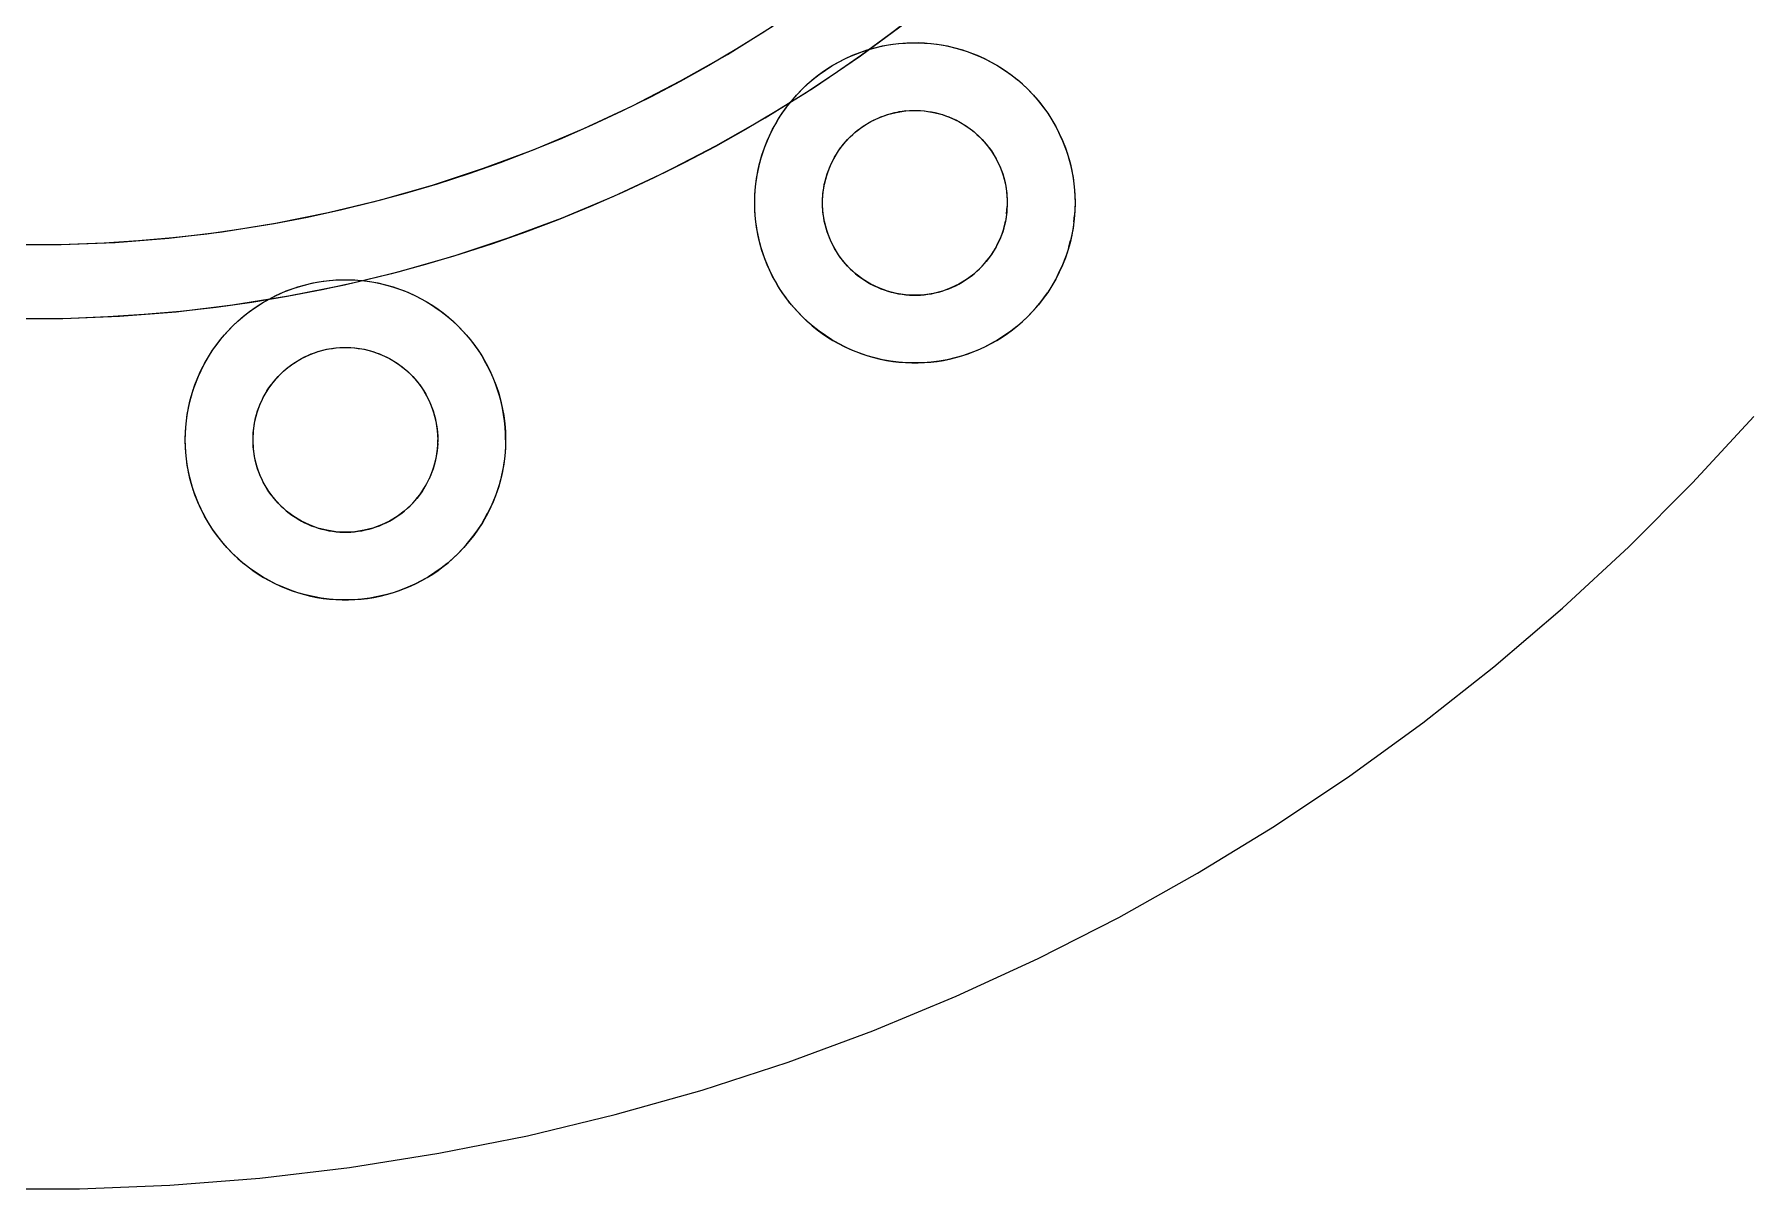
# Model space of a CAD drawing. Header units: millimetres. Extents: x -66 to 216, y -204 to 56.
# Drawn here: x 0 to 41.77, y -55.99 to -27.87 of the extents above; entities that cross this region are included whole.
import ezdxf

# ---------------------------------------------------------------- set-up
doc = ezdxf.new("R2010")
doc.units = ezdxf.units.MM
doc.layers.add('TOP_XY', color=7, linetype='Continuous')

msp = doc.modelspace()

# ---------------------------------------------------------------- linework, layer by layer
for centre, radius in [((0, 0), 34.8), ((0, 0), 33), ((21.445, -31.975), 3.9), ((21.445, -31.975), 2.25), ((7.576, -37.747), 3.9), ((7.576, -37.747), 2.25)]:
    msp.add_circle(centre, radius)
at = {"layer": 'TOP_XY'}
for p, q in [((16.877, -28.358), (17.991, -27.664)), ((20.118, -28.396), (21.231, -27.574)), ((15.737, -29.006), (16.877, -28.358)), ((18.973, -29.173), (20.118, -28.396)), ((19.863, -28.41), (20.006, -28.35)), ((20.006, -28.35), (20.151, -28.295)), ((20.151, -28.295), (20.299, -28.247)), ((20.299, -28.247), (20.448, -28.204)), ((20.448, -28.204), (20.598, -28.168)), ((20.598, -28.168), (20.75, -28.137)), ((20.75, -28.137), (20.904, -28.112)), ((20.904, -28.112), (21.057, -28.094)), ((21.057, -28.094), (21.212, -28.082)), ((21.212, -28.082), (21.367, -28.075)), ((21.367, -28.075), (21.522, -28.075)), ((21.677, -28.082), (21.522, -28.075)), ((21.677, -28.082), (21.832, -28.094)), ((21.832, -28.094), (21.986, -28.112)), ((21.986, -28.112), (22.139, -28.137)), ((22.139, -28.137), (22.291, -28.168)), ((22.291, -28.168), (22.441, -28.204)), ((22.441, -28.204), (22.591, -28.247)), ((22.591, -28.247), (22.738, -28.295)), ((22.738, -28.295), (22.883, -28.35)), ((22.883, -28.35), (23.026, -28.41)), ((19.065, -28.885), (19.19, -28.792)), ((19.19, -28.792), (19.318, -28.705)), ((19.318, -28.705), (19.45, -28.623)), ((19.45, -28.623), (19.585, -28.547)), ((19.585, -28.547), (19.723, -28.475)), ((19.723, -28.475), (19.863, -28.41)), ((23.026, -28.41), (23.167, -28.475)), ((23.167, -28.475), (23.304, -28.547)), ((23.304, -28.547), (23.439, -28.623)), ((23.439, -28.623), (23.571, -28.705)), ((23.571, -28.705), (23.699, -28.792)), ((23.699, -28.792), (23.824, -28.885)), ((14.571, -29.609), (15.737, -29.006)), ((17.798, -29.904), (18.973, -29.173)), ((18.606, -29.3), (18.714, -29.19)), ((18.714, -29.19), (18.827, -29.083)), ((18.827, -29.083), (18.944, -28.982)), ((18.944, -28.982), (19.065, -28.885)), ((23.824, -28.885), (23.945, -28.982)), ((24.062, -29.083), (23.945, -28.982)), ((24.175, -29.19), (24.062, -29.083)), ((24.175, -29.19), (24.283, -29.3)), ((13.382, -30.165), (14.571, -29.609)), ((18.218, -29.784), (18.308, -29.657)), ((18.308, -29.657), (18.402, -29.534)), ((18.402, -29.534), (18.502, -29.415)), ((18.502, -29.415), (18.606, -29.3)), ((24.283, -29.3), (24.387, -29.415)), ((24.387, -29.415), (24.487, -29.534)), ((24.487, -29.534), (24.581, -29.657)), ((24.581, -29.657), (24.671, -29.784)), ((16.595, -30.588), (17.798, -29.904)), ((17.98, -30.183), (18.054, -30.047)), ((18.054, -30.047), (18.134, -29.914)), ((18.134, -29.914), (18.218, -29.784)), ((20.218, -30.088), (20.294, -30.041)), ((20.294, -30.041), (20.372, -29.997)), ((20.372, -29.997), (20.451, -29.956)), ((20.451, -29.956), (20.532, -29.918)), ((20.532, -29.918), (20.615, -29.883)), ((20.615, -29.883), (20.698, -29.852)), ((20.698, -29.852), (20.783, -29.824)), ((20.783, -29.824), (20.869, -29.799)), ((20.869, -29.799), (20.956, -29.778)), ((20.956, -29.778), (21.044, -29.761)), ((21.132, -29.746), (21.044, -29.761)), ((21.221, -29.736), (21.132, -29.746)), ((21.221, -29.736), (21.31, -29.729)), ((21.31, -29.729), (21.4, -29.725)), ((21.4, -29.725), (21.489, -29.725)), ((21.489, -29.725), (21.579, -29.729)), ((21.579, -29.729), (21.668, -29.736)), ((21.668, -29.736), (21.757, -29.746)), ((21.757, -29.746), (21.845, -29.761)), ((21.845, -29.761), (21.933, -29.778)), ((21.933, -29.778), (22.02, -29.799)), ((22.02, -29.799), (22.106, -29.824)), ((22.106, -29.824), (22.191, -29.852)), ((22.191, -29.852), (22.275, -29.883)), ((22.275, -29.883), (22.357, -29.918)), ((22.357, -29.918), (22.438, -29.956)), ((22.438, -29.956), (22.518, -29.997)), ((22.518, -29.997), (22.595, -30.041)), ((22.595, -30.041), (22.671, -30.088)), ((24.671, -29.784), (24.756, -29.914)), ((24.756, -29.914), (24.835, -30.047)), ((24.835, -30.047), (24.909, -30.183)), ((12.173, -30.673), (13.382, -30.165)), ((17.792, -30.608), (17.849, -30.464)), ((17.849, -30.464), (17.912, -30.323)), ((17.912, -30.323), (17.98, -30.183)), ((19.747, -30.498), (19.807, -30.432)), ((19.807, -30.432), (19.869, -30.368)), ((19.869, -30.368), (19.935, -30.307)), ((19.935, -30.307), (20.002, -30.248)), ((20.002, -30.248), (20.072, -30.192)), ((20.072, -30.192), (20.144, -30.139)), ((20.144, -30.139), (20.218, -30.088)), ((22.671, -30.088), (22.745, -30.139)), ((22.745, -30.139), (22.817, -30.192)), ((22.817, -30.192), (22.887, -30.248)), ((22.887, -30.248), (22.955, -30.307)), ((22.955, -30.307), (23.02, -30.368)), ((23.02, -30.368), (23.082, -30.432)), ((23.082, -30.432), (23.142, -30.498)), ((24.909, -30.183), (24.977, -30.323)), ((24.977, -30.323), (25.04, -30.464)), ((25.04, -30.464), (25.097, -30.608)), ((10.943, -31.133), (12.173, -30.673)), ((15.366, -31.224), (16.595, -30.588)), ((17.655, -31.053), (17.695, -30.903)), ((17.695, -30.903), (17.74, -30.755)), ((17.74, -30.755), (17.792, -30.608)), ((19.446, -30.941), (19.489, -30.863)), ((19.489, -30.863), (19.534, -30.786)), ((19.534, -30.786), (19.583, -30.711)), ((19.583, -30.711), (19.635, -30.638)), ((19.635, -30.638), (19.689, -30.567)), ((19.689, -30.567), (19.747, -30.498)), ((23.142, -30.498), (23.2, -30.567)), ((23.2, -30.567), (23.254, -30.638)), ((23.254, -30.638), (23.306, -30.711)), ((23.306, -30.711), (23.355, -30.786)), ((23.355, -30.786), (23.401, -30.863)), ((23.401, -30.863), (23.443, -30.941)), ((25.097, -30.608), (25.149, -30.755)), ((25.149, -30.755), (25.194, -30.903)), ((25.194, -30.903), (25.234, -31.053)), ((9.697, -31.543), (10.943, -31.133)), ((14.112, -31.81), (15.366, -31.224)), ((17.594, -31.357), (17.621, -31.204)), ((17.621, -31.204), (17.655, -31.053)), ((19.281, -31.356), (19.307, -31.271)), ((19.307, -31.271), (19.337, -31.186)), ((19.337, -31.186), (19.37, -31.103)), ((19.37, -31.103), (19.406, -31.022)), ((19.406, -31.022), (19.446, -30.941)), ((23.443, -30.941), (23.483, -31.022)), ((23.483, -31.022), (23.519, -31.103)), ((23.519, -31.103), (23.552, -31.186)), ((23.552, -31.186), (23.582, -31.271)), ((23.582, -31.271), (23.608, -31.356)), ((25.234, -31.053), (25.268, -31.204)), ((25.268, -31.204), (25.295, -31.357)), ((8.435, -31.904), (9.697, -31.543)), ((17.548, -31.82), (17.557, -31.665)), ((17.557, -31.665), (17.572, -31.511)), ((17.572, -31.511), (17.594, -31.357)), ((19.202, -31.796), (19.211, -31.707)), ((19.211, -31.707), (19.223, -31.618)), ((19.223, -31.618), (19.239, -31.53)), ((19.239, -31.53), (19.258, -31.443)), ((19.258, -31.443), (19.281, -31.356)), ((23.608, -31.356), (23.631, -31.443)), ((23.631, -31.443), (23.65, -31.53)), ((23.65, -31.53), (23.666, -31.618)), ((23.666, -31.618), (23.679, -31.707)), ((23.679, -31.707), (23.687, -31.796)), ((25.295, -31.357), (25.317, -31.511)), ((25.317, -31.511), (25.332, -31.665)), ((25.332, -31.665), (25.341, -31.82)), ((7.16, -32.214), (8.435, -31.904)), ((12.836, -32.346), (14.112, -31.81)), ((17.545, -31.975), (17.548, -31.82)), ((17.548, -32.13), (17.545, -31.975)), ((17.557, -32.285), (17.548, -32.13)), ((19.195, -31.975), (19.196, -31.885)), ((19.196, -32.064), (19.195, -31.975)), ((19.196, -31.885), (19.202, -31.796)), ((19.202, -32.153), (19.196, -32.064)), ((19.211, -32.242), (19.202, -32.153)), ((23.679, -32.242), (23.687, -32.153)), ((23.687, -31.796), (23.693, -31.885)), ((23.687, -32.153), (23.693, -32.064)), ((23.693, -31.885), (23.695, -31.975)), ((23.695, -31.975), (23.693, -32.064)), ((25.341, -32.13), (25.332, -32.285)), ((25.341, -31.82), (25.345, -31.975)), ((25.345, -31.975), (25.341, -32.13)), ((4.578, -32.681), (5.874, -32.473)), ((5.874, -32.473), (7.16, -32.214)), ((11.54, -32.831), (12.836, -32.346)), ((17.572, -32.439), (17.557, -32.285)), ((17.594, -32.592), (17.572, -32.439)), ((19.223, -32.331), (19.211, -32.242)), ((19.239, -32.419), (19.223, -32.331)), ((19.258, -32.506), (19.239, -32.419)), ((19.281, -32.593), (19.258, -32.506)), ((23.608, -32.593), (23.631, -32.506)), ((23.631, -32.506), (23.65, -32.419)), ((23.666, -32.331), (23.65, -32.419)), ((23.679, -32.242), (23.666, -32.331)), ((25.317, -32.439), (25.295, -32.592)), ((25.317, -32.439), (25.332, -32.285)), ((-0.656, -32.993), (0.656, -32.993)), ((0.656, -32.993), (1.967, -32.941)), ((1.967, -32.941), (3.275, -32.837)), ((3.275, -32.837), (4.578, -32.681)), ((10.226, -33.264), (11.54, -32.831)), ((17.621, -32.745), (17.594, -32.592)), ((17.655, -32.896), (17.621, -32.745)), ((17.695, -33.046), (17.655, -32.896)), ((19.307, -32.678), (19.281, -32.593)), ((19.337, -32.763), (19.307, -32.678)), ((19.37, -32.846), (19.337, -32.763)), ((19.406, -32.928), (19.37, -32.846)), ((19.446, -33.008), (19.406, -32.928)), ((23.443, -33.008), (23.483, -32.928)), ((23.483, -32.928), (23.519, -32.846)), ((23.552, -32.763), (23.519, -32.846)), ((23.582, -32.678), (23.552, -32.763)), ((23.608, -32.593), (23.582, -32.678)), ((25.194, -33.046), (25.234, -32.896)), ((25.268, -32.745), (25.234, -32.896)), ((25.295, -32.592), (25.268, -32.745)), ((8.895, -33.644), (10.226, -33.264)), ((17.74, -33.195), (17.695, -33.046)), ((17.792, -33.341), (17.74, -33.195)), ((17.849, -33.485), (17.792, -33.341)), ((19.489, -33.087), (19.446, -33.008)), ((19.534, -33.164), (19.489, -33.087)), ((19.583, -33.239), (19.534, -33.164)), ((19.635, -33.312), (19.583, -33.239)), ((19.689, -33.383), (19.635, -33.312)), ((19.747, -33.451), (19.689, -33.383)), ((23.142, -33.451), (23.2, -33.383)), ((23.2, -33.383), (23.254, -33.312)), ((23.254, -33.312), (23.306, -33.239)), ((23.306, -33.239), (23.355, -33.164)), ((23.355, -33.164), (23.401, -33.087)), ((23.443, -33.008), (23.401, -33.087)), ((25.097, -33.341), (25.04, -33.485)), ((25.149, -33.195), (25.097, -33.341)), ((25.194, -33.046), (25.149, -33.195)), ((7.551, -33.971), (8.895, -33.644)), ((17.912, -33.627), (17.849, -33.485)), ((17.98, -33.766), (17.912, -33.627)), ((18.054, -33.902), (17.98, -33.766)), ((19.807, -33.518), (19.747, -33.451)), ((19.869, -33.581), (19.807, -33.518)), ((19.869, -33.581), (19.935, -33.643)), ((19.935, -33.643), (20.002, -33.701)), ((20.002, -33.701), (20.072, -33.757)), ((20.072, -33.757), (20.144, -33.811)), ((20.144, -33.811), (20.218, -33.861)), ((22.671, -33.861), (22.745, -33.811)), ((22.745, -33.811), (22.817, -33.757)), ((22.817, -33.757), (22.887, -33.701)), ((22.887, -33.701), (22.955, -33.643)), ((22.955, -33.643), (23.02, -33.581)), ((23.02, -33.581), (23.082, -33.518)), ((23.082, -33.518), (23.142, -33.451)), ((24.909, -33.766), (24.835, -33.902)), ((24.909, -33.766), (24.977, -33.627)), ((25.04, -33.485), (24.977, -33.627)), ((4.828, -34.463), (6.194, -34.244)), ((5.716, -34.319), (5.854, -34.248)), ((5.854, -34.248), (5.994, -34.182)), ((5.994, -34.182), (6.137, -34.122)), ((6.137, -34.122), (6.283, -34.068)), ((6.194, -34.244), (7.551, -33.971)), ((6.283, -34.068), (6.43, -34.019)), ((6.43, -34.019), (6.579, -33.977)), ((6.579, -33.977), (6.73, -33.94)), ((6.73, -33.94), (6.882, -33.91)), ((6.882, -33.91), (7.035, -33.885)), ((7.035, -33.885), (7.189, -33.866)), ((7.189, -33.866), (7.344, -33.854)), ((7.344, -33.854), (7.498, -33.848)), ((7.498, -33.848), (7.654, -33.848)), ((7.654, -33.848), (7.809, -33.854)), ((7.809, -33.854), (7.963, -33.866)), ((7.963, -33.866), (8.117, -33.885)), ((8.117, -33.885), (8.27, -33.91)), ((8.27, -33.91), (8.422, -33.94)), ((8.422, -33.94), (8.573, -33.977)), ((8.573, -33.977), (8.722, -34.019)), ((8.722, -34.019), (8.869, -34.068)), ((8.869, -34.068), (9.015, -34.122)), ((9.015, -34.122), (9.158, -34.182)), ((9.158, -34.182), (9.298, -34.248)), ((9.298, -34.248), (9.436, -34.319)), ((18.134, -34.036), (18.054, -33.902)), ((18.218, -34.166), (18.134, -34.036)), ((18.308, -34.292), (18.218, -34.166)), ((20.218, -33.861), (20.294, -33.908)), ((20.294, -33.908), (20.372, -33.952)), ((20.372, -33.952), (20.451, -33.993)), ((20.451, -33.993), (20.532, -34.031)), ((20.532, -34.031), (20.615, -34.066)), ((20.615, -34.066), (20.698, -34.097)), ((20.698, -34.097), (20.783, -34.125)), ((20.783, -34.125), (20.869, -34.15)), ((20.869, -34.15), (20.956, -34.171)), ((20.956, -34.171), (21.044, -34.189)), ((21.044, -34.189), (21.132, -34.203)), ((21.132, -34.203), (21.221, -34.214)), ((21.221, -34.214), (21.31, -34.221)), ((21.31, -34.221), (21.4, -34.224)), ((21.4, -34.224), (21.489, -34.224)), ((21.489, -34.224), (21.579, -34.221)), ((21.579, -34.221), (21.668, -34.214)), ((21.668, -34.214), (21.757, -34.203)), ((21.757, -34.203), (21.845, -34.189)), ((21.845, -34.189), (21.933, -34.171)), ((21.933, -34.171), (22.02, -34.15)), ((22.02, -34.15), (22.106, -34.125)), ((22.106, -34.125), (22.191, -34.097)), ((22.191, -34.097), (22.275, -34.066)), ((22.275, -34.066), (22.357, -34.031)), ((22.357, -34.031), (22.438, -33.993)), ((22.438, -33.993), (22.518, -33.952)), ((22.518, -33.952), (22.595, -33.908)), ((22.595, -33.908), (22.671, -33.861)), ((24.581, -34.292), (24.671, -34.166)), ((24.756, -34.036), (24.671, -34.166)), ((24.835, -33.902), (24.756, -34.036)), ((2.075, -34.738), (3.454, -34.628)), ((3.454, -34.628), (4.828, -34.463)), ((5.076, -34.754), (5.197, -34.657)), ((5.197, -34.657), (5.321, -34.565)), ((5.321, -34.565), (5.45, -34.478)), ((5.45, -34.478), (5.581, -34.396)), ((5.581, -34.396), (5.716, -34.319)), ((9.436, -34.319), (9.571, -34.396)), ((9.571, -34.396), (9.702, -34.478)), ((9.702, -34.478), (9.831, -34.565)), ((9.831, -34.565), (9.955, -34.657)), ((9.955, -34.657), (10.076, -34.754)), ((18.402, -34.415), (18.308, -34.292)), ((18.502, -34.534), (18.402, -34.415)), ((18.606, -34.649), (18.502, -34.534)), ((18.714, -34.76), (18.606, -34.649)), ((24.175, -34.76), (24.283, -34.649)), ((24.283, -34.649), (24.387, -34.534)), ((24.387, -34.534), (24.487, -34.415)), ((24.487, -34.415), (24.581, -34.292)), ((-0.692, -34.793), (0.692, -34.793)), ((0.692, -34.793), (2.075, -34.738)), ((4.633, -35.188), (4.737, -35.073)), ((4.737, -35.073), (4.846, -34.962)), ((4.846, -34.962), (4.959, -34.856)), ((4.959, -34.856), (5.076, -34.754)), ((10.076, -34.754), (10.193, -34.856)), ((10.193, -34.856), (10.306, -34.962)), ((10.306, -34.962), (10.415, -35.073)), ((10.415, -35.073), (10.519, -35.188)), ((18.714, -34.76), (18.827, -34.866)), ((18.827, -34.866), (18.944, -34.968)), ((18.944, -34.968), (19.065, -35.065)), ((19.065, -35.065), (19.19, -35.157)), ((23.699, -35.157), (23.824, -35.065)), ((23.824, -35.065), (23.945, -34.968)), ((23.945, -34.968), (24.062, -34.866)), ((24.062, -34.866), (24.175, -34.76)), ((4.35, -35.556), (4.439, -35.43)), ((4.439, -35.43), (4.534, -35.307)), ((4.534, -35.307), (4.633, -35.188)), ((7.353, -35.508), (7.442, -35.501)), ((7.442, -35.501), (7.531, -35.498)), ((7.531, -35.498), (7.621, -35.498)), ((7.621, -35.498), (7.71, -35.501)), ((7.71, -35.501), (7.799, -35.508)), ((10.519, -35.188), (10.618, -35.307)), ((10.618, -35.307), (10.713, -35.43)), ((10.713, -35.43), (10.803, -35.556)), ((19.19, -35.157), (19.318, -35.244)), ((19.318, -35.244), (19.45, -35.326)), ((19.45, -35.326), (19.585, -35.403)), ((19.585, -35.403), (19.723, -35.474)), ((19.723, -35.474), (19.863, -35.54)), ((23.026, -35.54), (23.167, -35.474)), ((23.167, -35.474), (23.304, -35.403)), ((23.304, -35.403), (23.439, -35.326)), ((23.439, -35.326), (23.571, -35.244)), ((23.571, -35.244), (23.699, -35.157)), ((4.112, -35.956), (4.186, -35.82)), ((4.186, -35.82), (4.265, -35.686)), ((4.265, -35.686), (4.35, -35.556)), ((6.203, -35.964), (6.275, -35.911)), ((6.275, -35.911), (6.349, -35.861)), ((6.349, -35.861), (6.425, -35.814)), ((6.425, -35.814), (6.503, -35.77)), ((6.503, -35.77), (6.583, -35.728)), ((6.583, -35.728), (6.664, -35.691)), ((6.664, -35.691), (6.746, -35.656)), ((6.746, -35.656), (6.83, -35.625)), ((6.83, -35.625), (6.915, -35.597)), ((6.915, -35.597), (7.001, -35.572)), ((7.001, -35.572), (7.088, -35.551)), ((7.088, -35.551), (7.176, -35.533)), ((7.176, -35.533), (7.264, -35.519)), ((7.264, -35.519), (7.353, -35.508)), ((7.799, -35.508), (7.888, -35.519)), ((7.888, -35.519), (7.977, -35.533)), ((7.977, -35.533), (8.064, -35.551)), ((8.064, -35.551), (8.151, -35.572)), ((8.151, -35.572), (8.237, -35.597)), ((8.237, -35.597), (8.322, -35.625)), ((8.322, -35.625), (8.406, -35.656)), ((8.406, -35.656), (8.488, -35.691)), ((8.488, -35.691), (8.57, -35.728)), ((8.57, -35.728), (8.649, -35.77)), ((8.649, -35.77), (8.727, -35.814)), ((8.727, -35.814), (8.803, -35.861)), ((8.803, -35.861), (8.877, -35.911)), ((8.877, -35.911), (8.949, -35.964)), ((10.803, -35.556), (10.887, -35.686)), ((10.887, -35.686), (10.966, -35.82)), ((11.04, -35.956), (10.966, -35.82)), ((19.863, -35.54), (20.006, -35.6)), ((20.006, -35.6), (20.151, -35.654)), ((20.151, -35.654), (20.299, -35.702)), ((20.299, -35.702), (20.448, -35.745)), ((20.448, -35.745), (20.598, -35.782)), ((20.598, -35.782), (20.75, -35.812)), ((20.75, -35.812), (20.904, -35.837)), ((20.904, -35.837), (21.057, -35.855)), ((21.057, -35.855), (21.212, -35.868)), ((21.212, -35.868), (21.367, -35.874)), ((21.367, -35.874), (21.522, -35.874)), ((21.522, -35.874), (21.677, -35.868)), ((21.677, -35.868), (21.832, -35.855)), ((21.832, -35.855), (21.986, -35.837)), ((21.986, -35.837), (22.139, -35.812)), ((22.139, -35.812), (22.291, -35.782)), ((22.291, -35.782), (22.441, -35.745)), ((22.441, -35.745), (22.591, -35.702)), ((22.591, -35.702), (22.738, -35.654)), ((22.738, -35.654), (22.883, -35.6)), ((22.883, -35.6), (23.026, -35.54)), ((3.923, -36.381), (3.98, -36.237)), ((3.98, -36.237), (4.043, -36.095)), ((4.043, -36.095), (4.112, -35.956)), ((5.766, -36.41), (5.821, -36.339)), ((5.821, -36.339), (5.878, -36.271)), ((5.878, -36.271), (5.938, -36.204)), ((5.938, -36.204), (6.001, -36.141)), ((6.001, -36.141), (6.066, -36.079)), ((6.066, -36.079), (6.134, -36.02)), ((6.134, -36.02), (6.203, -35.964)), ((8.949, -35.964), (9.018, -36.02)), ((9.018, -36.02), (9.086, -36.079)), ((9.086, -36.079), (9.151, -36.141)), ((9.151, -36.141), (9.214, -36.204)), ((9.214, -36.204), (9.274, -36.271)), ((9.274, -36.271), (9.331, -36.339)), ((9.331, -36.339), (9.386, -36.41)), ((11.109, -36.095), (11.04, -35.956)), ((11.172, -36.237), (11.109, -36.095)), ((11.229, -36.381), (11.172, -36.237)), ((3.787, -36.825), (3.826, -36.676)), ((3.826, -36.676), (3.872, -36.527)), ((3.872, -36.527), (3.923, -36.381)), ((5.538, -36.794), (5.577, -36.714)), ((5.577, -36.714), (5.62, -36.635)), ((5.62, -36.635), (5.666, -36.558)), ((5.666, -36.558), (5.715, -36.483)), ((5.715, -36.483), (5.766, -36.41)), ((9.386, -36.41), (9.437, -36.483)), ((9.437, -36.483), (9.486, -36.558)), ((9.486, -36.558), (9.532, -36.635)), ((9.532, -36.635), (9.575, -36.714)), ((9.575, -36.714), (9.614, -36.794)), ((11.28, -36.527), (11.229, -36.381)), ((11.326, -36.676), (11.28, -36.527)), ((11.366, -36.825), (11.326, -36.676)), ((3.704, -37.283), (3.725, -37.129)), ((3.725, -37.129), (3.753, -36.977)), ((3.753, -36.977), (3.787, -36.825)), ((5.39, -37.215), (5.413, -37.129)), ((5.413, -37.129), (5.439, -37.043)), ((5.439, -37.043), (5.469, -36.959)), ((5.469, -36.959), (5.502, -36.876)), ((5.502, -36.876), (5.538, -36.794)), ((9.614, -36.794), (9.65, -36.876)), ((9.65, -36.876), (9.683, -36.959)), ((9.683, -36.959), (9.713, -37.043)), ((9.713, -37.043), (9.739, -37.129)), ((9.739, -37.129), (9.762, -37.215)), ((11.399, -36.977), (11.366, -36.825)), ((11.427, -37.129), (11.399, -36.977)), ((11.448, -37.283), (11.427, -37.129)), ((3.676, -37.747), (3.679, -37.592)), ((3.679, -37.592), (3.688, -37.437)), ((3.688, -37.437), (3.704, -37.283)), ((5.328, -37.658), (5.333, -37.568)), ((5.333, -37.568), (5.342, -37.479)), ((5.342, -37.479), (5.354, -37.391)), ((5.354, -37.391), (5.37, -37.303)), ((5.37, -37.303), (5.39, -37.215)), ((9.762, -37.215), (9.782, -37.303)), ((9.782, -37.303), (9.798, -37.391)), ((9.798, -37.391), (9.81, -37.479)), ((9.81, -37.479), (9.819, -37.568)), ((9.819, -37.568), (9.824, -37.658)), ((11.464, -37.437), (11.448, -37.283)), ((11.473, -37.592), (11.464, -37.437)), ((11.476, -37.747), (11.473, -37.592)), ((40.382, -38.798), (41.875, -37.182)), ((3.679, -37.902), (3.676, -37.747)), ((3.688, -38.057), (3.679, -37.902)), ((5.326, -37.747), (5.328, -37.658)), ((5.328, -37.837), (5.326, -37.747)), ((5.333, -37.926), (5.328, -37.837)), ((5.342, -38.015), (5.333, -37.926)), ((9.819, -37.926), (9.81, -38.015)), ((9.824, -37.837), (9.819, -37.926)), ((9.824, -37.658), (9.826, -37.747)), ((9.824, -37.837), (9.826, -37.747)), ((11.473, -37.902), (11.464, -38.057)), ((11.476, -37.747), (11.473, -37.902)), ((3.704, -38.211), (3.688, -38.057)), ((3.725, -38.365), (3.704, -38.211)), ((3.753, -38.518), (3.725, -38.365)), ((5.354, -38.104), (5.342, -38.015)), ((5.37, -38.192), (5.354, -38.104)), ((5.39, -38.279), (5.37, -38.192)), ((5.413, -38.366), (5.39, -38.279)), ((5.439, -38.451), (5.413, -38.366)), ((9.739, -38.366), (9.713, -38.451)), ((9.762, -38.279), (9.739, -38.366)), ((9.782, -38.192), (9.762, -38.279)), ((9.798, -38.104), (9.782, -38.192)), ((9.81, -38.015), (9.798, -38.104)), ((11.427, -38.365), (11.399, -38.518)), ((11.448, -38.211), (11.427, -38.365)), ((11.464, -38.057), (11.448, -38.211)), ((3.787, -38.669), (3.753, -38.518)), ((3.826, -38.819), (3.787, -38.669)), ((3.872, -38.967), (3.826, -38.819)), ((5.469, -38.535), (5.439, -38.451)), ((5.502, -38.619), (5.469, -38.535)), ((5.538, -38.7), (5.502, -38.619)), ((5.577, -38.781), (5.538, -38.7)), ((5.62, -38.859), (5.577, -38.781)), ((9.532, -38.859), (9.575, -38.781)), ((9.575, -38.781), (9.614, -38.7)), ((9.65, -38.619), (9.614, -38.7)), ((9.683, -38.535), (9.65, -38.619)), ((9.713, -38.451), (9.683, -38.535)), ((11.326, -38.819), (11.28, -38.967)), ((11.366, -38.669), (11.326, -38.819)), ((11.399, -38.518), (11.366, -38.669)), ((38.827, -40.354), (40.382, -38.798)), ((3.923, -39.113), (3.872, -38.967)), ((3.98, -39.258), (3.923, -39.113)), ((4.043, -39.399), (3.98, -39.258)), ((5.666, -38.936), (5.62, -38.859)), ((5.715, -39.011), (5.666, -38.936)), ((5.766, -39.084), (5.715, -39.011)), ((5.821, -39.155), (5.766, -39.084)), ((5.878, -39.224), (5.821, -39.155)), ((5.938, -39.29), (5.878, -39.224)), ((9.214, -39.29), (9.274, -39.224)), ((9.274, -39.224), (9.331, -39.155)), ((9.331, -39.155), (9.386, -39.084)), ((9.386, -39.084), (9.437, -39.011)), ((9.437, -39.011), (9.486, -38.936)), ((9.486, -38.936), (9.532, -38.859)), ((11.172, -39.258), (11.109, -39.399)), ((11.229, -39.113), (11.172, -39.258)), ((11.28, -38.967), (11.229, -39.113)), ((4.112, -39.538), (4.043, -39.399)), ((4.186, -39.675), (4.112, -39.538)), ((4.265, -39.808), (4.186, -39.675)), ((6.001, -39.354), (5.938, -39.29)), ((6.001, -39.354), (6.066, -39.415)), ((6.066, -39.415), (6.134, -39.474)), ((6.134, -39.474), (6.203, -39.53)), ((6.203, -39.53), (6.275, -39.583)), ((6.275, -39.583), (6.349, -39.633)), ((6.349, -39.633), (6.425, -39.681)), ((6.425, -39.681), (6.503, -39.725)), ((8.649, -39.725), (8.727, -39.681)), ((8.727, -39.681), (8.803, -39.633)), ((8.803, -39.633), (8.877, -39.583)), ((8.877, -39.583), (8.949, -39.53)), ((8.949, -39.53), (9.018, -39.474)), ((9.018, -39.474), (9.086, -39.415)), ((9.086, -39.415), (9.151, -39.354)), ((9.151, -39.354), (9.214, -39.29)), ((10.887, -39.808), (10.966, -39.675)), ((10.966, -39.675), (11.04, -39.538)), ((11.109, -39.399), (11.04, -39.538)), ((4.35, -39.938), (4.265, -39.808)), ((4.439, -40.065), (4.35, -39.938)), ((4.534, -40.187), (4.439, -40.065)), ((6.503, -39.725), (6.583, -39.766)), ((6.583, -39.766), (6.664, -39.804)), ((6.664, -39.804), (6.746, -39.839)), ((6.746, -39.839), (6.83, -39.87)), ((6.83, -39.87), (6.915, -39.898)), ((6.915, -39.898), (7.001, -39.922)), ((7.001, -39.922), (7.088, -39.944)), ((7.088, -39.944), (7.176, -39.961)), ((7.176, -39.961), (7.264, -39.975)), ((7.264, -39.975), (7.353, -39.986)), ((7.353, -39.986), (7.442, -39.993)), ((7.442, -39.993), (7.531, -39.997)), ((7.531, -39.997), (7.621, -39.997)), ((7.621, -39.997), (7.71, -39.993)), ((7.71, -39.993), (7.799, -39.986)), ((7.799, -39.986), (7.888, -39.975)), ((7.888, -39.975), (7.977, -39.961)), ((7.977, -39.961), (8.064, -39.944)), ((8.064, -39.944), (8.151, -39.922)), ((8.151, -39.922), (8.237, -39.898)), ((8.237, -39.898), (8.322, -39.87)), ((8.322, -39.87), (8.406, -39.839)), ((8.406, -39.839), (8.488, -39.804)), ((8.488, -39.804), (8.57, -39.766)), ((8.57, -39.766), (8.649, -39.725)), ((10.618, -40.187), (10.713, -40.065)), ((10.713, -40.065), (10.803, -39.938)), ((10.803, -39.938), (10.887, -39.808)), ((4.633, -40.307), (4.534, -40.187)), ((4.737, -40.421), (4.633, -40.307)), ((4.846, -40.532), (4.737, -40.421)), ((10.306, -40.532), (10.415, -40.421)), ((10.415, -40.421), (10.519, -40.307)), ((10.519, -40.307), (10.618, -40.187)), ((37.212, -41.848), (38.827, -40.354)), ((4.846, -40.532), (4.959, -40.639)), ((4.959, -40.639), (5.076, -40.74)), ((5.076, -40.74), (5.197, -40.837)), ((5.197, -40.837), (5.321, -40.93)), ((5.321, -40.93), (5.45, -41.017)), ((9.702, -41.017), (9.831, -40.93)), ((9.831, -40.93), (9.955, -40.837)), ((9.955, -40.837), (10.076, -40.74)), ((10.076, -40.74), (10.193, -40.639)), ((10.193, -40.639), (10.306, -40.532)), ((5.45, -41.017), (5.581, -41.099)), ((5.581, -41.099), (5.716, -41.175)), ((5.716, -41.175), (5.854, -41.246)), ((5.854, -41.246), (5.994, -41.312)), ((5.994, -41.312), (6.137, -41.372)), ((9.015, -41.372), (9.158, -41.312)), ((9.158, -41.312), (9.298, -41.246)), ((9.298, -41.246), (9.436, -41.175)), ((9.436, -41.175), (9.571, -41.099)), ((9.571, -41.099), (9.702, -41.017)), ((6.137, -41.372), (6.283, -41.427)), ((6.283, -41.427), (6.43, -41.475)), ((6.43, -41.475), (6.579, -41.518)), ((6.579, -41.518), (6.73, -41.554)), ((6.73, -41.554), (6.882, -41.585)), ((6.882, -41.585), (7.035, -41.61)), ((7.035, -41.61), (7.189, -41.628)), ((7.189, -41.628), (7.344, -41.64)), ((7.344, -41.64), (7.498, -41.646)), ((7.498, -41.646), (7.654, -41.646)), ((7.654, -41.646), (7.809, -41.64)), ((7.809, -41.64), (7.963, -41.628)), ((7.963, -41.628), (8.117, -41.61)), ((8.117, -41.61), (8.27, -41.585)), ((8.27, -41.585), (8.422, -41.554)), ((8.422, -41.554), (8.573, -41.518)), ((8.573, -41.518), (8.722, -41.475)), ((8.722, -41.475), (8.869, -41.427)), ((8.869, -41.427), (9.015, -41.372)), ((35.54, -43.277), (37.212, -41.848)), ((33.812, -44.64), (35.54, -43.277)), ((32.033, -45.934), (33.812, -44.64)), ((30.204, -47.156), (32.033, -45.934)), ((28.328, -48.306), (30.204, -47.156)), ((26.409, -49.382), (28.328, -48.306)), ((24.449, -50.381), (26.409, -49.382)), ((22.452, -51.302), (24.449, -50.381)), ((20.419, -52.145), (22.452, -51.302)), ((18.355, -52.906), (20.419, -52.145)), ((16.263, -53.586), (18.355, -52.906)), ((14.146, -54.184), (16.263, -53.586)), ((12.007, -54.698), (14.146, -54.184)), ((9.849, -55.127), (12.007, -54.698)), ((7.676, -55.471), (9.849, -55.127)), ((5.491, -55.73), (7.676, -55.471)), ((1.1, -55.989), (3.298, -55.903)), ((3.298, -55.903), (5.491, -55.73)), ((-1.1, -55.989), (1.1, -55.989))]:
    msp.add_line(p, q, dxfattribs=at)

doc.saveas('drawing.dxf')
